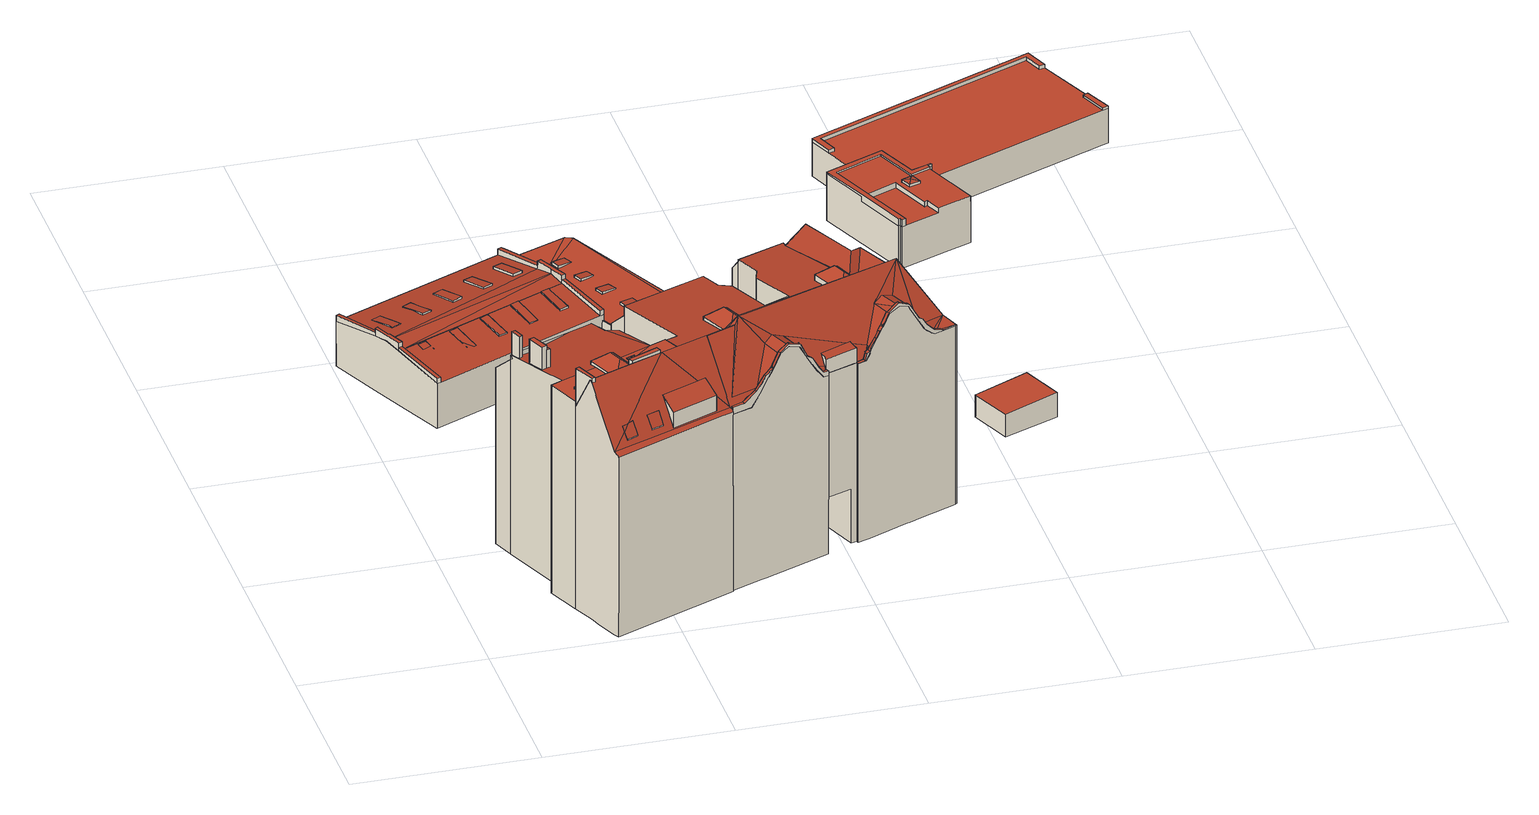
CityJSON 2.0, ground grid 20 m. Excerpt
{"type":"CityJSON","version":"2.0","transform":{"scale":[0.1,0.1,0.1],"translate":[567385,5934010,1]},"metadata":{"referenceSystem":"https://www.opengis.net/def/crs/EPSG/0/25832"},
"CityObjects":{
"building1":{"type":"Building","attributes":{"Grundfläche 2D":"275.180581","Grundhöhe NN":"1.907"},"children":["building1-1","building1-2","building1-3","building1-4","building1-5","building1-6","building1-7","building1-8","building1-9"],"geometry":[{"type":"Solid","lod":"3","boundaries":[[[[0,1,2,3,4,5]],[[5,4,6]],[[7,3,2]],[[8,6,4,3,7]],[[9,10,11,12,13]],[[14,15,16,17,18,19,20,21]],[[18,17,22,23,24,25,9,13,19]],[[12,23,22,26,19,13]],[[27,14,21,20,19,26,28,29,30,31]],[[32,33,34]],[[35,36,37,38,39,34,33,40,41,42,43]],[[44,45,46,47,48,49,50,36,35]],[[51,34,39,52]],[[49,48,28,53,34,51,52,54,55,56,57,50]],[[30,48,47,46]],[[58,59,22,17,60,61,62]],[[63,64,65,66]],[[0,5,55,54,52,39,38,2,1]],[[38,37,7,2]],[[7,37,36,50,57,56,6,8]],[[56,55,5,6]],[[12,11,24,23]],[[10,9,25]],[[25,24,11,10]],[[34,53,67,68]],[[32,34,68,69]],[[33,32,69,70]],[[40,33,70,71]],[[42,41,40,71,72,65,64]],[[43,42,64,73,74,35]],[[44,35,74,75]],[[44,75,76,27,45]],[[45,27,31,46]],[[31,30,46]],[[53,28,77,67]],[[66,65,72,78]],[[63,66,78,79]],[[64,63,79,73]],[[48,29,28]],[[48,30,29]],[[80,81,82,83,61,60,17,16,15,14,27,76,84]],[[58,62,61,83,85]],[[86,87,77,28,26,22,59]],[[59,58,85,86]],[[71,70,69,68,67,77,87,86,85,83,82,81,80,84,76,75,74,73,79,78,72]]]],"semantics":{"surfaces":[{"type":"RoofSurface"},{"type":"WallSurface"},{"type":"GroundSurface"}],"values":[[0,0,0,0,0,0,0,0,0,0,0,0,0,0,0,0,0,1,1,1,1,1,1,1,1,1,1,1,1,1,1,1,1,1,1,1,1,1,1,1,1,1,1,1,2]]}}]},
"building1-1":{"type":"BuildingInstallation","parents":["building1"],"geometry":[{"type":"MultiSurface","lod":"3","boundaries":[[[88,89,90,91,92]],[[93,94,91,90]],[[95,92,91,94,96]],[[95,97,88,92]]],"semantics":{"surfaces":[{"type":"RoofSurface"},{"type":"WallSurface"}],"values":[0,1,1,1]}}]},
"building1-2":{"type":"BuildingInstallation","parents":["building1"],"geometry":[{"type":"MultiSurface","lod":"3","boundaries":[[[98,99,100,101]],[[101,100,102,103]],[[103,104,98,101]],[[99,98,104,105]],[[105,102,100,99]]],"semantics":{"surfaces":[{"type":"RoofSurface"},{"type":"WallSurface"}],"values":[0,1,1,1,1]}}]},
"building1-3":{"type":"BuildingInstallation","parents":["building1"],"geometry":[{"type":"MultiSurface","lod":"3","boundaries":[[[106,107,108]],[[109,110,106,108,111]],[[112,113,110,109]],[[114,111,108,107,115,116]],[[114,112,109,111]],[[115,107,106,110,113,18]]],"semantics":{"surfaces":[{"type":"RoofSurface"},{"type":"WallSurface"}],"values":[0,0,1,1,1,1]}}]},
"building1-4":{"type":"BuildingInstallation","parents":["building1"],"geometry":[{"type":"MultiSurface","lod":"3","boundaries":[[[117,118,119,120]],[[120,119,121,122]],[[117,120,122,123]],[[118,117,123,124]],[[119,118,124,121]]],"semantics":{"surfaces":[{"type":"RoofSurface"},{"type":"WallSurface"}],"values":[0,1,1,1,1]}}]},
"building1-5":{"type":"BuildingInstallation","parents":["building1"],"geometry":[{"type":"MultiSurface","lod":"3","boundaries":[[[125,126,127,128,129]],[[45,27,14,15,128,127]],[[15,130,129,128]],[[125,129,130,131,21,29,30,31,46,126]],[[127,126,46,31,27,45]]],"semantics":{"surfaces":[{"type":"RoofSurface"},{"type":"WallSurface"}],"values":[0,1,1,1,1]}}]},
"building1-6":{"type":"BuildingInstallation","parents":["building1"],"geometry":[{"type":"MultiSurface","lod":"3","boundaries":[[[132,133,134,135]],[[132,135,136,137]],[[134,133,138,139]],[[135,134,139,136]],[[133,132,137,138]]],"semantics":{"surfaces":[{"type":"RoofSurface"},{"type":"WallSurface"}],"values":[0,1,1,1,1]}}]},
"building1-7":{"type":"BuildingInstallation","parents":["building1"],"geometry":[{"type":"MultiSurface","lod":"3","boundaries":[[[140,141,142]],[[142,141,143]],[[144,141,140]],[[143,141,144]],[[145,146,140,142]],[[146,147,144,140]],[[148,143,144,147,47]],[[49,145,142,143,148]]],"semantics":{"surfaces":[{"type":"RoofSurface"},{"type":"WallSurface"}],"values":[0,0,0,0,1,1,1,1]}}]},
"building1-8":{"type":"BuildingInstallation","parents":["building1"],"geometry":[{"type":"MultiSurface","lod":"3","boundaries":[[[149,150,151,152,153]],[[93,90,149,153,154]],[[90,89,88,97,155,151,150,149]],[[155,156,152,151]],[[154,153,152,156]]],"semantics":{"surfaces":[{"type":"RoofSurface"},{"type":"WallSurface"}],"values":[0,1,1,1,1]}}]},
"building1-9":{"type":"BuildingInstallation","parents":["building1"],"geometry":[{"type":"MultiSurface","lod":"3","boundaries":[[[157,158,159]],[[160,161,162,163,158,157]],[[164,163,162]],[[165,163,164]],[[166,167,168,159,158,163,165]],[[169,170,165,164]],[[171,172,157,159]],[[160,157,172,51,169,164,162,161]],[[166,165,170,173,171,159,168,167]]],"semantics":{"surfaces":[{"type":"RoofSurface"},{"type":"WallSurface"}],"values":[0,0,0,0,0,1,1,1,1]}}]},
"building2":{"type":"Building","attributes":{"Grundfläche 2D":"4.727020","Grundhöhe NN":"1.907"},"geometry":[{"type":"Solid","lod":"3","boundaries":[[[[174,175,176]],[[177,176,178]],[[174,176,177]],[[177,178,179]],[[178,176,175,180,181]],[[179,178,181,182]],[[174,177,179,182,183]],[[175,174,183,180]],[[181,180,183,182]]]],"semantics":{"surfaces":[{"type":"RoofSurface"},{"type":"WallSurface"},{"type":"GroundSurface"}],"values":[[0,0,0,0,1,1,1,1,2]]}}]},
"building3":{"type":"Building","attributes":{"Grundfläche 2D":"1.999541","Grundhöhe NN":"2.076"},"geometry":[{"type":"Solid","lod":"3","boundaries":[[[[184,185,186,187]],[[188,185,184,189]],[[187,186,190,191]],[[189,184,187,191,192]],[[188,189,192,193]],[[190,186,185,188,193]],[[192,191,190,193]]]],"semantics":{"surfaces":[{"type":"RoofSurface"},{"type":"WallSurface"},{"type":"GroundSurface"}],"values":[[0,0,1,1,1,1,2]]}}]},
"building4":{"type":"Building","attributes":{"Grundfläche 2D":"67.238598","Grundhöhe NN":"2.076"},"geometry":[{"type":"Solid","lod":"3","boundaries":[[[[194,195,196,197]],[[195,194,198,199]],[[196,195,199,200]],[[197,196,200,201]],[[194,197,201,198]],[[199,198,201,200]]]],"semantics":{"surfaces":[{"type":"RoofSurface"},{"type":"WallSurface"},{"type":"GroundSurface"}],"values":[[0,1,1,1,1,2]]}}]},
"building5":{"type":"Building","attributes":{"Grundfläche 2D":"660.476347","Grundhöhe NN":"2.722"},"children":["building5-1","building5-2","building5-3","building5-4","building5-5","building5-6","building5-7","building5-8","building5-9","building5-10","building5-11","building5-12","building5-13","building5-14","building5-15","building5-16","building5-17","building5-18","building5-19","building5-20","building5-21","building5-22","building5-23","building5-24","building5-25"],"geometry":[{"type":"Solid","lod":"3","boundaries":[[[[202,203,204,205,206,207]],[[208,209,210,202,211,212,213]],[[214,215,216,205,204,203,202,210,217]],[[214,217,210,218,215]],[[219,215,218]],[[220,205,216]],[[205,221,222,206]],[[223,224,225,226,227,228,229,230,231]],[[232,233,234,235,236,237,224,238,239]],[[225,224,237,236,235,227,226]],[[240,241,242,232,239,238,243,244,245]],[[234,233,232,242,235]],[[202,207,246,247]],[[211,202,247,248]],[[212,211,248,249]],[[213,212,249,250]],[[208,213,250,251]],[[252,210,209,208,251,253]],[[218,210,252,254]],[[219,218,254,255]],[[205,220,256,257]],[[221,205,257,258]],[[222,221,258,259]],[[206,222,259,260]],[[207,206,260,246]],[[231,230,229,228,261,262]],[[263,264,243,238,224,223,231,262,265]],[[241,240,245,244,243,264,256,220,216]],[[235,242,241,216,215,227]],[[261,228,227,215,219,255]],[[263,265,262,261,255,254,252,253,251,250,249,248,247,246,260,259,258,257,256,264]]]],"semantics":{"surfaces":[{"type":"RoofSurface"},{"type":"WallSurface"},{"type":"GroundSurface"}],"values":[[0,0,0,0,0,0,0,0,0,0,0,0,1,1,1,1,1,1,1,1,1,1,1,1,1,1,1,1,1,1,2]]}}]},
"building5-1":{"type":"BuildingInstallation","parents":["building5"],"geometry":[{"type":"MultiSurface","lod":"3","boundaries":[[[266,267,268,269]],[[269,268,270,271]],[[266,269,271,272]],[[267,266,272,273]],[[268,267,273,270]]],"semantics":{"surfaces":[{"type":"RoofSurface"},{"type":"WallSurface"}],"values":[0,1,1,1,1]}}]},
"building5-2":{"type":"BuildingInstallation","parents":["building5"],"geometry":[{"type":"MultiSurface","lod":"3","boundaries":[[[274,275,276,277,278]],[[279,280,276,275]],[[281,277,276,280,282]],[[281,283,278,277]],[[283,284,279,275,274,278]]],"semantics":{"surfaces":[{"type":"RoofSurface"},{"type":"WallSurface"}],"values":[0,1,1,1,1]}}]},
"building5-3":{"type":"BuildingInstallation","parents":["building5"],"geometry":[{"type":"MultiSurface","lod":"3","boundaries":[[[285,286,287,288]],[[203,289,286,285,290]],[[291,290,285,288]],[[289,292,287,286]],[[204,291,288,287,292]]],"semantics":{"surfaces":[{"type":"RoofSurface"},{"type":"WallSurface"}],"values":[0,1,1,1,1]}}]},
"building5-4":{"type":"BuildingInstallation","parents":["building5"],"geometry":[{"type":"MultiSurface","lod":"3","boundaries":[[[293,294,295,296,297,298]],[[299,293,298,297,300,214]],[[294,293,299,301]],[[295,294,301,302]],[[300,297,296,295,302,217]]],"semantics":{"surfaces":[{"type":"RoofSurface"},{"type":"WallSurface"}],"values":[0,1,1,1,1]}}]},
"building5-5":{"type":"BuildingInstallation","parents":["building5"],"geometry":[{"type":"MultiSurface","lod":"3","boundaries":[[[303,304,305,306]],[[307,304,303,308]],[[309,308,303,306]],[[307,310,305,304]],[[310,309,306,305]]],"semantics":{"surfaces":[{"type":"RoofSurface"},{"type":"WallSurface"}],"values":[0,1,1,1,1]}}]},
"building5-6":{"type":"BuildingInstallation","parents":["building5"],"geometry":[{"type":"MultiSurface","lod":"3","boundaries":[[[311,312,313,314]],[[314,313,315,316]],[[311,314,316,317]],[[312,311,317,318]],[[313,312,318,315]]],"semantics":{"surfaces":[{"type":"RoofSurface"},{"type":"WallSurface"}],"values":[0,1,1,1,1]}}]},
"building5-7":{"type":"BuildingInstallation","parents":["building5"],"geometry":[{"type":"MultiSurface","lod":"3","boundaries":[[[319,320,321,322]],[[322,321,323,324]],[[319,322,324,325]],[[320,319,325,326]],[[321,320,326,323]]],"semantics":{"surfaces":[{"type":"RoofSurface"},{"type":"WallSurface"}],"values":[0,1,1,1,1]}}]},
"building5-8":{"type":"BuildingInstallation","parents":["building5"],"geometry":[{"type":"MultiSurface","lod":"3","boundaries":[[[327,328,329,330,331,332]],[[333,334,330,329]],[[332,331,330,334,335,336]],[[336,337,327,332]],[[333,329,328,327,337,338]]],"semantics":{"surfaces":[{"type":"RoofSurface"},{"type":"WallSurface"}],"values":[0,1,1,1,1]}}]},
"building5-9":{"type":"BuildingInstallation","parents":["building5"],"geometry":[{"type":"MultiSurface","lod":"3","boundaries":[[[339,340,341,342]],[[342,341,343,344]],[[342,344,339]],[[340,339,345]],[[341,340,345,343]]],"semantics":{"surfaces":[{"type":"RoofSurface"},{"type":"WallSurface"}],"values":[0,1,1,1,1]}}]},
"building5-10":{"type":"BuildingInstallation","parents":["building5"],"geometry":[{"type":"MultiSurface","lod":"3","boundaries":[[[346,347,348,349]],[[348,350,349]],[[347,346,351]],[[348,347,351,350]]],"semantics":{"surfaces":[{"type":"RoofSurface"},{"type":"WallSurface"}],"values":[0,1,1,1]}}]},
"building5-11":{"type":"BuildingInstallation","parents":["building5"],"geometry":[{"type":"MultiSurface","lod":"3","boundaries":[[[352,353,354,355]],[[231,223,355,354]],[[353,352,356,357,230]],[[354,353,230,231]]],"semantics":{"surfaces":[{"type":"RoofSurface"},{"type":"WallSurface"}],"values":[0,1,1,1]}}]},
"building5-12":{"type":"BuildingInstallation","parents":["building5"],"geometry":[{"type":"MultiSurface","lod":"3","boundaries":[[[358,359,360,361,362,363]],[[364,365,366,363,362,361]],[[366,367,358,363]],[[368,360,359,358,367,369]],[[368,364,361,360]]],"semantics":{"surfaces":[{"type":"RoofSurface"},{"type":"WallSurface"}],"values":[0,1,1,1,1]}}]},
"building5-13":{"type":"BuildingInstallation","parents":["building5"],"geometry":[{"type":"MultiSurface","lod":"3","boundaries":[[[370,371,372,373,374,375]],[[232,245,375,374,373]],[[241,371,370,375,245,240]],[[372,371,241,242]]],"semantics":{"surfaces":[{"type":"RoofSurface"},{"type":"WallSurface"}],"values":[0,1,1,1]}}]},
"building5-14":{"type":"BuildingInstallation","parents":["building5"],"geometry":[{"type":"MultiSurface","lod":"3","boundaries":[[[376,377,378,379]],[[379,378,380,381]],[[376,379,381,382]],[[377,376,382,383]],[[378,377,383,380]]],"semantics":{"surfaces":[{"type":"RoofSurface"},{"type":"WallSurface"}],"values":[0,1,1,1,1]}}]},
"building5-15":{"type":"BuildingInstallation","parents":["building5"],"geometry":[{"type":"MultiSurface","lod":"3","boundaries":[[[384,385,386,387]],[[238,243,387,386]],[[243,244,384,387]],[[244,239,385,384]]],"semantics":{"surfaces":[{"type":"RoofSurface"},{"type":"WallSurface"}],"values":[0,1,1,1]}}]},
"building5-16":{"type":"BuildingInstallation","parents":["building5"],"geometry":[{"type":"MultiSurface","lod":"3","boundaries":[[[388,389,390,391,392,393]],[[394,393,392,391,395,396]],[[394,397,388,393]],[[398,390,389,388,397,399]],[[398,395,391,390]]],"semantics":{"surfaces":[{"type":"RoofSurface"},{"type":"WallSurface"}],"values":[0,1,1,1,1]}}]},
"building5-17":{"type":"BuildingInstallation","parents":["building5"],"geometry":[{"type":"MultiSurface","lod":"3","boundaries":[[[400,401,402,403,404]],[[229,226,401,400]],[[227,405,228,404,403,402]],[[228,229,400,404]]],"semantics":{"surfaces":[{"type":"RoofSurface"},{"type":"WallSurface"}],"values":[0,1,1,1]}}]},
"building5-18":{"type":"BuildingInstallation","parents":["building5"],"geometry":[{"type":"MultiSurface","lod":"3","boundaries":[[[406,407,408,409,410,411,412,413]],[[352,355,410,409]],[[223,224,238,386,411,410,355]],[[386,385,412,411]],[[233,237,406,413,412,385,239]],[[406,237,225,414,356,352,409,408,407]]],"semantics":{"surfaces":[{"type":"RoofSurface"},{"type":"WallSurface"}],"values":[0,1,1,1,1,1]}}]},
"building5-19":{"type":"BuildingInstallation","parents":["building5"],"geometry":[{"type":"MultiSurface","lod":"3","boundaries":[[[415,416,417,418,419,420]],[[402,401,415,420]],[[236,416,415,401,226]],[[236,234,232,418,417,416]],[[373,418,232]],[[373,372,419,418]],[[242,235,227,402,420,419,372]]],"semantics":{"surfaces":[{"type":"RoofSurface"},{"type":"WallSurface"}],"values":[0,1,1,1,1,1,1]}}]},
"building5-20":{"type":"BuildingInstallation","parents":["building5"],"geometry":[{"type":"MultiSurface","lod":"3","boundaries":[[[421,422,423,424,425,426]],[[427,428,426,425,424]],[[428,429,421,426]],[[429,430,431,423,422,421]],[[431,427,424,423]]],"semantics":{"surfaces":[{"type":"RoofSurface"},{"type":"WallSurface"}],"values":[0,1,1,1,1]}}]},
"building5-21":{"type":"BuildingInstallation","parents":["building5"],"geometry":[{"type":"MultiSurface","lod":"3","boundaries":[[[432,433,434,435,436,437]],[[438,439,440,437,436,435]],[[440,441,432,437]],[[441,442,443,434,433,432]],[[443,438,435,434]]],"semantics":{"surfaces":[{"type":"RoofSurface"},{"type":"WallSurface"}],"values":[0,1,1,1,1]}}]},
"building5-22":{"type":"BuildingInstallation","parents":["building5"],"geometry":[{"type":"MultiSurface","lod":"3","boundaries":[[[444,445,446,447,448,449]],[[450,451,444,449]],[[452,453,450,449,448,447]],[[445,444,451,454,455,446]],[[455,452,447,446]]],"semantics":{"surfaces":[{"type":"RoofSurface"},{"type":"WallSurface"}],"values":[0,1,1,1,1]}}]},
"building5-23":{"type":"BuildingInstallation","parents":["building5"],"geometry":[{"type":"MultiSurface","lod":"3","boundaries":[[[456,457,458,459,460,461]],[[461,460,459,462,463]],[[464,465,458,457,456]],[[465,462,459,458]]],"semantics":{"surfaces":[{"type":"RoofSurface"},{"type":"WallSurface"}],"values":[0,1,1,1]}}]},
"building5-24":{"type":"BuildingInstallation","parents":["building5"],"geometry":[{"type":"MultiSurface","lod":"3","boundaries":[[[466,467,468,469,470]],[[470,471,466]],[[467,466,471,472]],[[467,472,468]]],"semantics":{"surfaces":[{"type":"RoofSurface"},{"type":"WallSurface"}],"values":[0,1,1,1]}}]},
"building5-25":{"type":"BuildingInstallation","parents":["building5"],"geometry":[{"type":"MultiSurface","lod":"3","boundaries":[[[473,474,475,476]],[[476,475,477,478]],[[473,476,478,479]],[[474,473,479,480]],[[475,474,480,477]]],"semantics":{"surfaces":[{"type":"RoofSurface"},{"type":"WallSurface"}],"values":[0,1,1,1,1]}}]},
"building6":{"type":"Building","attributes":{"Grundfläche 2D":"494.784373","Grundhöhe NN":"1.989"},"children":["building6-1","building6-2","building6-3"],"geometry":[{"type":"Solid","lod":"3","boundaries":[[[[481,482,483,484,485]],[[483,486,484]],[[482,481,487]],[[483,482,487,486]],[[488,489,490,491]],[[489,492,490]],[[488,491,493]],[[489,488,493,492]],[[494,495,496]],[[496,497,498,499,500,501,502,503,504,505,506,507,28,508,509,510,511,512,494],[513,514,515,516],[517,518,519,520]],[[495,521,496]],[[522,523,524,525,526,527,528,529,530]],[[494,531,495]],[[521,495,531,529,528]],[[532,530,529,533]],[[534,535,536,531,494]],[[537,538,536,535]],[[510,539,538,537]],[[540,539,510]],[[541,542,543,540]],[[544,542,541]],[[543,539,540]],[[508,542,544]],[[508,28,26,545]],[[508,545,542]],[[542,545,546]],[[26,22,547,548,549,550,551,546,545]],[[552,553,554,555,556]],[[557,558,559,560,561,562,553,552,556]],[[543,563,564]],[[542,546,551,565]],[[542,566,562,561,560,559,567,543]],[[551,550,549,568,569]],[[565,551,569,568,570,571,572,573]],[[574,575,566,565,573,572]],[[574,576,577,562,566,575]],[[578,579,580,581,553,562,577,576]],[[553,581,580,582,554]],[[583,554,582]],[[583,584,555,554]],[[558,557,556,585,586,587]],[[588,558,587]],[[589,588,590,591,559]],[[558,588,589,559]],[[567,559,591,590,592,593,594]],[[595,596,567,594,593]],[[595,597,598,563,599,600]],[[567,596,595,600,599]],[[601,602,564,563,598,597]],[[564,602,601,603,604]],[[605,606,564,604,603]],[[606,605,607,608]],[[606,608,607,609,610,609,611]],[[612,613,610]],[[612,614,613]],[[613,539,543]],[[614,539,613]],[[538,539,614]],[[606,611,613]],[[613,611,609,610]],[[543,564,613]],[[543,567,599,563]],[[613,564,606]],[[532,614,612]],[[532,533,614]],[[614,533,538]],[[542,565,566]],[[538,533,536]],[[533,529,531,536]],[[615,616,617,618]],[[484,517,520,481,485]],[[520,519,487,481]],[[486,487,519,518]],[[484,486,518,517]],[[491,490,516,515]],[[515,514,493,491]],[[492,493,514,513]],[[513,516,490,492]],[[616,615,619,620]],[[617,616,620,621]],[[618,617,621,622]],[[497,526,623,624,498]],[[499,498,624,625]],[[626,627,500,499,625,628]],[[501,500,627,629]],[[630,631,632,502,501,629]],[[503,502,632,633]],[[503,633,619,615,504]],[[504,615,618,505]],[[505,618,622,634,506]],[[507,506,634,635]],[[28,507,635,636]],[[521,528,496]],[[526,497,496,528,527]],[[522,530,637,638]],[[523,522,638,639]],[[525,524,523,639,640]],[[526,525,640,623]],[[534,494,512,535]],[[535,512,511,537]],[[511,537,511,641]],[[537,511,510]],[[509,544,541]],[[509,541,540]],[[509,540,510]],[[544,509,508]],[[642,547,22,26,28,636,643]],[[548,547,642,644]],[[576,574,572,571,570,568,549,548,644,645,646,647,648,649,584,583,582,580,579,578]],[[649,650,555,584]],[[651,652,653,556,555,650]],[[585,556,653,654]],[[655,656,657,658,659,660,661,609,607,605,603,601,597,595,593,592,590,588,587,586,585,654,662]],[[610,609,661,663]],[[612,610,663,664]],[[532,612,664,665]],[[530,532,665,637]],[[666,667,668,669]],[[666,669,626,628]],[[631,630,670,671]],[[668,667,652,651]],[[671,670,648,647]],[[671,647,646,645,644,642,643,636,635,634,622,621,620,619,633,632,631]],[[666,628,625,624,623,640,639,638,637,665,664,663,661,660,659,658,657,656,655,662,654,653,652,667]],[[629,627,626,669,668,651,650,649,648,670,630]]]],"semantics":{"surfaces":[{"type":"RoofSurface"},{"type":"WallSurface"},{"type":"GroundSurface"},{"type":"OuterCeilingSurface"}],"values":[[0,0,0,0,0,0,0,0,0,0,0,0,0,0,0,0,0,0,0,0,0,0,0,0,0,0,0,0,0,0,0,0,0,0,0,0,0,0,0,0,0,0,0,0,0,0,0,0,0,0,0,0,0,0,0,0,0,0,0,0,0,0,0,0,0,0,0,0,0,0,1,1,1,1,1,1,1,1,1,1,1,1,1,1,1,1,1,1,1,1,1,1,1,1,1,1,1,1,1,1,1,1,1,1,1,1,1,1,1,1,1,1,1,1,1,1,1,1,1,1,1,1,2,2,3]]}}]},
"building6-1":{"type":"BuildingInstallation","parents":["building6"],"geometry":[{"type":"MultiSurface","lod":"3","boundaries":[[[672,673,674,675]],[[674,676,677,678,679,680,681,675]],[[677,682,683,684,678]],[[684,683,685,686,687]],[[686,685,688,689,690]],[[688,691,692,689]],[[692,691,693,694,695,696,697,698]],[[694,699,700,695]],[[700,699,701,702,703]],[[704,702,701,705,706,707]],[[706,705,708,709,710]],[[708,711,712,709]],[[547,548,673,672]],[[579,580,582,583,584,711,708,705,701,699,694,693,691,688,685,683,682,677,676,674,673,548,549,568,570,571,572,574,576,578]],[[584,555,712,711]],[[555,554,709,712]],[[702,704,707,706,710,709,554,713,714,715,581,716,717,718,577,719,575,573,689,692,698,697,696,695,700,703]],[[720,547,672,675,681,680,679,678,684,687,686,690,689,573,721,686,722,723,569,724,550]]],"semantics":{"surfaces":[{"type":"RoofSurface"},{"type":"WallSurface"}],"values":[0,0,0,0,0,0,0,0,0,0,0,0,1,1,1,1,1,1]}}]},
"building6-2":{"type":"BuildingInstallation","parents":["building6"],"geometry":[{"type":"MultiSurface","lod":"3","boundaries":[[[725,726,727,728]],[[727,729,730,728]],[[730,729,731,732,733]],[[731,734,735,736,737,738,732]],[[736,735,739,740,741]],[[739,592,742,740]],[[592,743,744,745]],[[745,742,592]],[[744,743,746,747,748]],[[749,746,750,751,752,753,754]],[[749,747,746]],[[751,755,756,752]],[[755,757,758,756]],[[758,757,759,760,761,762,763]],[[760,764,765,766,761]],[[767,768,769,770,764]],[[764,770,771,765]],[[768,767,772,773]],[[556,585,726,725]],[[601,603,605,607,609,772,767,764,760,759,757,755,751,750,746,743,592,739,735,734,731,729,727,726,585,586,587,588,590,592,593,595,597]],[[772,609,773]],[[770,769,611]],[[765,771,770,611,608]],[[602,774,775,598,776,600,596,747,749,754,753,752,756,758,763,762,761,766,765,608,777,604]],[[748,747,596,594]],[[744,748,594,778]],[[744,778,779,745]],[[742,745,779,780,781,591,589,782,783,558,557,556,725,728,730,733,732,738,737,736,741,740]]],"semantics":{"surfaces":[{"type":"RoofSurface"},{"type":"WallSurface"}],"values":[0,0,0,0,0,0,0,0,0,0,0,0,0,0,0,0,0,0,1,1,1,1,1,1,1,1,1,1]}}]},
"building6-3":{"type":"BuildingInstallation","parents":["building6"],"geometry":[{"type":"MultiSurface","lod":"3","boundaries":[[[784,785,786,787,561,788,789,790,791]],[[792,560,787,786,785,784,725,556]],[[793,552,555,712,791,790,789,788]],[[555,556,725,784,791,712]]],"semantics":{"surfaces":[{"type":"RoofSurface"},{"type":"WallSurface"}],"values":[0,1,1,1]}}]},
"building7":{"type":"Building","attributes":{"Grundfläche 2D":"31.926350","Grundhöhe NN":"4.446"},"geometry":[{"type":"Solid","lod":"3","boundaries":[[[[794,795,796,797]],[[798,799,797,796]],[[799,800,794,797]],[[800,801,795,794]],[[801,798,796,795]],[[801,800,799,798]]]],"semantics":{"surfaces":[{"type":"RoofSurface"},{"type":"WallSurface"},{"type":"GroundSurface"}],"values":[[0,1,1,1,1,2]]}}]},
"building8":{"type":"Building","attributes":{"Grundfläche 2D":"435.472904","Grundhöhe NN":"3.321"},"children":["building8-1","building8-2"],"geometry":[{"type":"Solid","lod":"3","boundaries":[[[[802,803,804,805,806,807,808,809]],[[810,811,812,813,814,815,816,817,818,819,820,821,822,823,824,825,826]],[[827,828,829,830,831,832,833,834,835,836,837,838,839,840,841]],[[842,843,844,845,846,847,848,849,850,851,852,853]],[[854,855,856,857,858,859,860]],[[842,853,856,855]],[[855,854,860,844,843,842]],[[844,860,859,845]],[[845,859,858,846]],[[804,803,841,840]],[[840,839,805,804]],[[806,805,839,838]],[[838,837,807,806]],[[837,836,808,807]],[[836,861,809,808]],[[861,862,802,809]],[[862,841,803,802]],[[857,856,818,817]],[[856,853,818]],[[819,818,853,852]],[[852,851,820,819]],[[851,850,821,820]],[[850,849,822,821]],[[849,863,823,822]],[[863,864,824,823]],[[864,865,825,824]],[[865,866,867,810,826,825]],[[867,868,811,810]],[[868,869,812,811]],[[869,870,871,872,814,813,812]],[[872,873,815,814]],[[873,874,816,815]],[[874,857,817,816]],[[836,835,875,876]],[[861,836,876,877]],[[862,861,877,878]],[[879,827,841,862,878,880]],[[881,834,833,832,882,883]],[[835,834,881,875]],[[873,872,884,885]],[[874,873,885,886]],[[874,886,887,888,889,848,847,846,858,857]],[[863,849,848,889,890]],[[863,890,882,832,864]],[[864,832,831,865]],[[867,866,865,831,830,829]],[[867,829,828,868]],[[891,869,868,828,827,879]],[[872,871,870,869,891,884]],[[878,877,876,875,881,883,882,890,889,888,887,886,885,884,891,879,880]]]],"semantics":{"surfaces":[{"type":"RoofSurface"},{"type":"WallSurface"},{"type":"GroundSurface"}],"values":[[0,0,0,0,0,1,1,1,1,1,1,1,1,1,1,1,1,1,1,1,1,1,1,1,1,1,1,1,1,1,1,1,1,1,1,1,1,1,1,1,1,1,1,1,1,1,1,1,1,2]]}}]},
"building8-1":{"type":"BuildingInstallation","parents":["building8"],"geometry":[{"type":"MultiSurface","lod":"3","boundaries":[[[892,893,894,895]],[[833,834,895,894]],[[834,835,892,895]],[[893,892,835,896]],[[894,893,896,833]]],"semantics":{"surfaces":[{"type":"RoofSurface"},{"type":"WallSurface"}],"values":[0,1,1,1,1]}}]},
"building8-2":{"type":"BuildingInstallation","parents":["building8"],"geometry":[{"type":"MultiSurface","lod":"3","boundaries":[[[897,898,899]],[[899,898,900]],[[901,898,897]],[[900,898,901]],[[902,903,897,899]],[[903,904,901,897]],[[904,905,900,901]],[[902,899,900,905]]],"semantics":{"surfaces":[{"type":"RoofSurface"},{"type":"WallSurface"}],"values":[0,0,0,0,1,1,1,1]}}]}
},
"vertices":[
[178,127,253],[177,128,253],[169,148,253],[161,130,265],[167,115,265],[185,108,253],[159,98,253],[143,138,253],[155,109,253],[195,57,252],[202,40,240],[252,61,240],[245,78,252],[236,74,252],[118,49,286],[119,48,283],[124,34,260],[133,12,221],[152,31,239],[201,82,286],[167,69,286],[122,51,286],[268,67,220],[248,71,240],[252,61,222],[202,40,222],[253,102,286],[109,71,244],[245,120,252],[115,68,253],[114,70,250],[113,73,244],[191,205,243],[177,209,243],[210,157,250],[107,114,250],[146,130,250],[143,138,249],[169,148,249],[172,141,250],[169,230,240],[168,229,240],[75,192,240],[94,145,246],[94,108,250],[109,71,250],[113,73,250],[126,85,250],[115,68,250],[132,89,250],[155,109,250],[182,133,250],[177,128,250],[227,164,250],[178,127,250],[185,108,251],[159,98,250],[156,106,250],[270,63,217],[269,66,220],[135,8,219],[136,7,217],[254,57,217],[66,216,213],[75,192,235],[168,229,235],[158,253,213],[227,164,9],[210,157,9],[191,205,9],[177,209,9],[169,230,9],[168,229,9],[75,192,9],[107,114,9],[94,108,9],[109,71,9],[245,120,9],[158,253,9],[66,216,9],[124,34,9],[133,12,9],[135,8,9],[136,7,9],[119,48,9],[270,63,9],[269,66,9],[268,67,9],
[95,160,267],[100,149,267],[100,148,267],[104,149,267],[98,162,267],[100,148,246],[104,149,246],[98,162,245],[103,152,246],[95,160,245],
[84,182,267],[80,193,267],[76,192,267],[81,180,267],[76,192,240],[81,180,242],[84,182,242],[80,193,240],
[152,31,240],[146,28,240],[147,25,235],[161,27,228],[158,34,241],[149,21,228],[161,27,227],[158,34,240],[149,21,227],[146,28,239],[147,25,234],
[200,84,288],[198,89,288],[165,75,288],[167,70,288],[165,75,274],[167,70,284],[200,84,282],[198,89,273],
[122,51,288],[113,73,288],[109,71,288],[119,48,288],[123,49,288],[123,49,283],[123,49,284],
[191,39,228],[188,46,241],[175,41,241],[178,34,228],[178,34,227],[191,39,227],[188,46,240],[175,41,240],
[114,95,252],[123,92,254],[127,101,252],[133,87,252],[120,82,252],[127,101,250],[114,95,250],[120,82,250],[133,87,250],
[100,148,272],[100,149,272],[92,167,272],[87,165,272],[95,146,272],[95,146,246],[92,167,244],[87,165,244],
[180,138,251],[185,137,252],[189,141,251],[181,135,251],[182,133,251],[183,131,251],[188,130,252],[185,126,252],[193,130,252],[192,132,251],[190,138,251],[189,139,251],[185,126,250],[193,130,251],[189,141,250],[180,138,250],[190,138,250],
[158,261,33],[148,284,33],[139,280,38],[150,257,38],[130,275,33],[141,253,33],[148,284,9],[130,275,9],[141,253,9],[158,261,9],
[147,293,41],[155,299,41],[150,306,38],[142,300,38],[161,291,39],[153,285,39],[150,306,11],[142,300,11],[153,285,11],[161,291,11],
[276,300,50],[251,362,45],[158,324,45],[183,262,50],[276,300,11],[251,362,11],[158,324,11],[183,262,11],
[427,355,60],[382,380,61],[371,387,62],[309,422,63],[359,346,63],[366,330,63],[465,295,60],[465,296,60],[276,688,61],[427,352,60],[429,353,60],[459,292,60],[242,640,62],[221,610,63],[262,522,63],[244,643,62],[268,691,61],[197,660,63],[260,521,63],[305,421,63],[341,339,63],[26,524,80],[33,507,83],[36,509,83],[217,608,80],[221,610,80],[195,664,69],[191,663,69],[5,582,69],[1,580,69],[233,574,80],[45,492,80],[226,590,83],[229,592,83],[226,591,83],[37,509,83],[41,490,80],[45,491,80],[260,521,69],[262,522,69],[237,576,80],[66,436,69],[70,437,69],[258,520,69],[366,330,17],[427,355,17],[427,352,17],[429,353,17],[459,292,17],[465,295,17],[276,688,17],[465,296,17],[268,691,17],[197,660,17],[260,521,17],[309,422,17],[305,421,17],[341,339,17],[359,346,17],[195,664,17],[1,580,17],[41,490,17],[66,436,17],[26,524,17],
[305,546,63],[301,556,63],[286,548,65],[290,539,65],[286,548,62],[290,539,62],[305,546,62],[301,556,62],
[270,618,63],[256,611,65],[260,602,65],[275,609,63],[271,618,63],[256,611,62],[260,602,62],[275,609,62],[269,606,62],[271,618,62],[270,618,62],
[369,374,65],[385,382,62],[380,391,62],[365,384,65],[385,382,61],[369,374,62],[365,384,62],[380,391,61],
[245,632,65],[261,640,63],[256,649,63],[244,643,65],[241,641,65],[242,640,65],[245,632,62],[241,641,62],[261,640,62],[256,649,62],
[337,441,65],[353,448,62],[348,457,62],[333,450,65],[353,448,61],[337,441,62],[333,450,62],[348,457,61],
[322,512,63],[317,522,63],[302,514,65],[306,505,65],[302,514,62],[306,505,62],[322,512,62],[317,522,62],
[290,579,63],[285,588,63],[270,581,65],[274,572,65],[270,581,62],[274,572,62],[290,579,62],[285,588,62],
[365,424,62],[361,422,63],[349,416,65],[354,407,65],[368,414,63],[369,414,62],[349,416,62],[354,407,62],[368,414,61],[369,414,61],[365,424,61],[361,422,61],
[337,481,62],[333,490,63],[317,482,65],[322,473,65],[317,482,62],[322,473,62],[333,490,62],
[121,489,74],[109,517,81],[100,513,80],[112,485,74],[100,513,79],[109,517,79],
[29,526,84],[5,582,76],[1,580,76],[26,524,84],[29,526,80],[29,526,79],
[229,536,76],[218,561,81],[217,565,82],[208,561,82],[211,554,81],[220,532,76],[208,561,80],[211,554,79],[220,532,74],[229,536,74],[217,565,80],[218,561,79],
[260,521,75],[262,522,75],[237,576,84],[233,574,84],[234,573,84],[258,520,75],
[177,629,77],[190,600,83],[200,604,83],[187,633,77],[200,604,80],[187,633,74],[177,629,74],[190,600,80],
[70,437,75],[45,491,84],[41,490,84],[66,436,75],
[70,581,75],[77,567,78],[83,552,81],[93,557,81],[85,574,77],[80,586,75],[80,586,74],[93,557,79],[85,574,76],[70,581,74],[83,552,79],[77,567,77],
[191,663,76],[217,608,84],[221,610,84],[197,660,77],[195,664,76],[199,654,72],
[37,509,89],[36,509,89],[29,525,89],[29,526,89],[26,524,89],[41,490,89],[45,491,89],[45,492,89],[29,525,80],
[217,608,89],[226,591,89],[226,590,89],[233,574,89],[237,576,89],[221,610,89],
[157,504,75],[155,508,76],[145,533,81],[136,529,81],[148,502,75],[148,500,75],[136,529,80],[148,500,74],[157,504,74],[155,508,75],[145,533,80],
[193,520,75],[187,535,79],[181,549,82],[172,545,82],[179,528,78],[184,516,75],[172,545,80],[179,528,76],[184,516,74],[193,520,74],[187,535,77],[181,549,80],
[106,597,75],[108,593,76],[119,568,81],[129,573,82],[117,601,76],[116,602,75],[116,602,74],[106,597,74],[129,573,79],[117,601,74],[108,593,75],[119,568,79],
[34,565,74],[45,540,80],[47,536,80],[57,541,80],[54,548,79],[44,570,74],[57,541,79],[54,548,78],[45,540,78],[47,536,79],
[72,501,80],[63,497,80],[72,476,75],[78,480,76],[81,480,75],[72,501,79],[63,497,79],
[142,613,76],[155,584,82],[165,589,82],[152,617,76],[165,589,80],[152,617,74],[142,613,74],[155,584,80],
[430,254,252],[422,236,264],[428,221,264],[446,214,252],[436,238,252],[421,204,252],[404,244,252],[294,187,264],[300,172,264],[319,165,252],[302,205,252],[292,154,252],[275,194,252],[396,325,240],[396,326,240],[395,331,240],[343,310,241],[354,281,243],[350,268,243],[370,218,247],[342,207,247],[322,257,244],[309,263,244],[300,286,242],[208,248,244],[241,169,249],[227,164,249],[260,126,252],[258,132,251],[463,216,247],[449,244,246],[439,239,246],[292,154,250],[275,194,248],[302,205,247],[319,165,250],[446,214,247],[421,204,248],[404,244,245],[430,254,245],[397,326,240],[427,352,217],[427,355,213],[366,330,223],[339,319,227],[343,310,239],[394,330,232],[395,331,231],[422,341,228],[429,353,217],[413,311,271],[459,292,217],[453,278,228],[431,255,246],[439,239,247],[443,248,271],[449,244,247],[453,252,271],[475,205,271],[448,210,248],[422,199,248],[290,117,295],[473,189,291],[258,132,252],[286,115,286],[271,73,228],[269,66,219],[270,63,214],[291,71,214],[294,76,219],[300,84,228],[378,113,225],[363,109,228],[374,108,217],[379,110,217],[414,123,217],[422,127,217],[424,127,217],[428,136,228],[410,132,235],[405,131,237],[337,118,263],[464,169,261],[488,160,228],[315,109,263],[324,116,268],[442,159,261],[303,76,228],[302,79,228],[308,78,237],[316,81,249],[324,84,263],[323,87,263],[335,89,268],[334,92,268],[347,93,263],[345,96,263],[348,94,261],[356,97,246],[367,101,228],[365,104,228],[370,102,224],[375,105,217],[381,107,217],[415,120,217],[423,123,217],[425,124,217],[428,125,223],[428,129,225],[431,127,228],[430,130,228],[444,132,249],[451,135,261],[450,138,261],[463,140,265],[460,143,264],[474,145,261],[473,148,261],[452,166,265],[462,143,265],[475,145,258],[480,151,247],[492,152,228],[490,155,228],[495,153,225],[502,161,217],[504,157,217],[502,160,217],[528,167,217],[530,168,217],[507,162,217],[469,297,217],[517,173,228],[463,283,228],[300,286,233],[292,307,213],[200,269,213],[208,248,233],[300,286,10],[292,307,10],[200,269,10],[208,248,10],[343,310,10],[354,281,10],[350,268,10],[360,243,73],[370,218,73],[360,243,10],[342,207,73],[332,232,73],[332,232,10],[322,257,10],[309,263,10],[241,169,10],[227,164,10],[245,120,10],[429,353,10],[427,352,10],[427,355,10],[339,319,10],[449,244,10],[269,66,10],[268,67,10],[270,63,10],[303,76,10],[308,78,10],[380,107,10],[380,107,73],[381,107,73],[379,110,73],[408,121,73],[408,121,10],[414,123,10],[415,120,10],[425,124,10],[428,125,10],[474,145,10],[475,145,10],[492,152,10],[504,157,10],[528,167,10],[423,123,10],[530,168,10],[469,297,10],[459,292,10],[361,244,10],[384,184,10],[384,184,73],[361,244,73],[355,172,73],[355,172,10],
[269,66,222],[270,63,222],[283,68,222],[282,71,222],[291,71,227],[297,74,230],[296,77,230],[294,76,229],[291,75,227],[288,74,226],[303,76,237],[308,78,244],[307,81,244],[316,81,250],[315,84,250],[310,82,246],[324,84,265],[323,87,265],[316,85,252],[335,89,271],[334,92,271],[347,93,266],[348,94,265],[347,97,265],[347,97,266],[345,96,266],[335,92,271],[356,97,249],[355,100,249],[362,99,244],[361,102,244],[359,102,245],[365,104,235],[370,102,230],[368,105,230],[367,105,232],[375,105,222],[374,108,222],[373,107,223],[381,107,222],[379,110,222],[373,107,218],[368,105,224],[367,105,226],[359,102,239],[355,100,246],[347,97,261],[335,92,267],[291,75,219],[316,85,251],[315,84,249],[310,82,241],[296,77,221],
[414,123,218],[415,120,218],[423,123,218],[422,127,218],[425,124,225],[424,127,225],[428,125,227],[427,129,227],[424,128,226],[431,127,231],[436,129,238],[435,132,238],[430,130,231],[428,129,229],[440,130,245],[439,134,245],[438,133,243],[442,135,249],[451,135,262],[449,138,262],[443,136,251],[463,140,269],[460,143,268],[450,138,262],[462,143,269],[474,145,263],[475,145,262],[474,148,262],[473,148,263],[463,144,268],[486,149,243],[484,153,243],[490,151,240],[488,154,240],[492,152,237],[495,153,232],[493,156,232],[492,156,234],[490,155,237],[504,157,222],[502,160,222],[501,160,223],[514,161,218],[513,164,218],[512,164,218],[507,162,220],[504,161,221],[528,167,218],[528,168,218],[474,148,258],[474,148,259],[463,144,264],[493,156,225],[449,138,260],[443,136,250],[438,133,241],[435,132,236],[427,129,223],[424,128,218],
[414,123,234],[411,129,236],[410,132,237],[410,133,237],[376,119,237],[377,115,236],[378,113,235],[379,110,234],[411,129,228],[377,115,228],
[642,312,62],[582,287,60],[601,242,60],[661,266,62],[601,242,34],[661,266,34],[642,312,34],[582,287,34],
[555,803,67],[565,777,67],[571,779,67],[563,800,67],[803,900,67],[811,879,67],[817,881,67],[807,907,67],[629,697,79],[610,742,79],[546,716,79],[568,664,79],[591,608,79],[593,609,79],[594,605,79],[598,607,79],[574,666,79],[555,713,79],[607,735,79],[626,689,79],[648,698,79],[647,701,79],[651,703,79],[650,705,79],[646,703,79],[583,731,63],[610,742,63],[629,697,63],[646,703,63],[650,705,63],[651,703,63],[851,785,63],[857,787,63],[844,817,63],[817,881,63],[811,879,63],[803,900,63],[563,800,63],[571,779,63],[565,777,63],[608,681,77],[609,678,77],[626,637,77],[629,639,77],[636,622,77],[644,625,77],[673,636,77],[648,698,77],[626,689,77],[607,735,77],[555,713,77],[574,666,77],[609,678,71],[608,681,71],[574,666,71],[598,607,71],[636,622,71],[629,639,71],[626,637,71],[807,907,63],[555,803,63],[647,701,77],[651,703,77],[650,705,77],[646,703,77],[629,697,77],[610,742,77],[546,716,77],[568,664,77],[568,664,71],[591,608,71],[593,609,71],[594,605,71],[844,817,23],[817,881,23],[807,907,23],[555,803,23],[583,731,23],[565,777,23],[857,787,23],[651,703,23],[851,785,23],[591,608,23],[593,609,23],[594,605,23],[636,622,23],[644,625,23],[673,636,23],[647,701,23],[546,716,23],
[844,817,66],[839,815,66],[851,785,66],[857,787,66],[839,815,63],
[619,669,80],[622,677,81],[614,680,80],[626,685,80],[631,673,80],[614,680,77],[619,669,77],[631,673,77],[626,685,77]
]}
